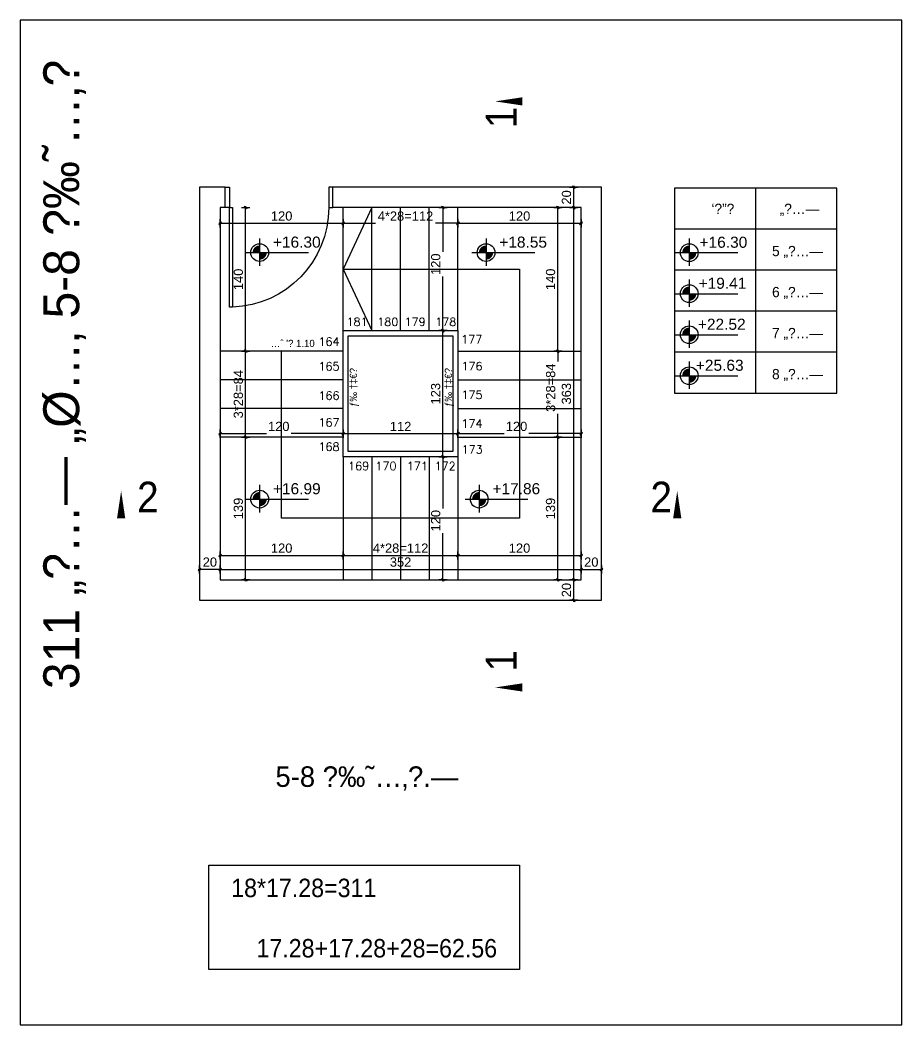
# Model space of a CAD drawing. Header units: centimetres. Extents: x 55145 to 64769, y -6931 to 11377.
# Drawn here: x 58556 to 59416, y 2136 to 3116 of the extents above; entities that cross this region are included whole.
import ezdxf
from ezdxf.enums import TextEntityAlignment as Align

# ---------------------------------------------------------------- set-up
doc = ezdxf.new("R2010")
doc.units = ezdxf.units.CM
doc.header["$LTSCALE"] = 11
doc.header["$MEASUREMENT"] = 0
doc.layers.get('DEFPOINTS').update_dxf_attribs({"color": 1})
for name, color, linetype in [('A_Door_p', 6, 'Continuous'), ('A_Symb_sec', 70, 'Continuous'), ('B-TEXT-H', 6, 'Continuous'), ('dim-100-v', 63, 'Continuous'), ('MABAT', 4, 'Continuous'), ('MIFLAS', 4, 'Continuous'), ('text-building', 8, 'Continuous'), ('TXT', 2, 'Continuous'), ('wall', 7, 'Continuous')]:
    doc.layers.add(name, color=color, linetype=linetype)
doc.styles.add('ROMANCE', font='romanc')
doc.styles.add('SIMPHEB', font='SIMPHEB', dxfattribs={"height": 18})
doc.styles.get("Standard").update_dxf_attribs({"font": 'arial.ttf'})
doc.styles.add('T', font='tovana02')
doc.styles.add('TDE_LIB', font='simpheb')
doc.styles.add('TIPUS-K-KARKA$0$SIMPHEB', font='SIMPHEB')
doc.dimstyles.new('1-25', dxfattribs={"dimtxt": 9, "dimasz": 1, "dimexe": 2, "dimexo": 3, "dimgap": 2.5, "dimtad": 1, "dimdec": 0, "dimdsep": 46, "dimtxsty": 'Standard', "dimblk": 'GGK_DIM', "dimcen": 0.09, "dimse1": 1, "dimse2": 1, "dimadec": 0, "dimazin": 0, "dimtfac": 1, "dimtdec": 0, "dimtix": 1, "dimtmove": 2, "dimatfit": 3, "dimfxl": 1, "dimtolj": 1, "dimtzin": 0, "dimarcsym": 0})

# ---------------------------------------------------------------- blocks, each defined once
blk = doc.blocks.new('A$C0DED7F16')
at = {"layer": 'A_Door_p'}
for points in [[(0.01, 117), (4.01, 117), (4, 97.02), (0, 97.02)], [(105.01, 117), (101.01, 117), (101, 97), (105, 97)], [(101, 97), (98, 97), (97.98, 0), (100.98, 0), (101, 97)]]:
    blk.add_lwpolyline(points, dxfattribs=at)
blk.add_arc((101, 97), 97, 179.98706, 268.21559, dxfattribs=at)
blk = doc.blocks.new('PLAN00')
for p, q in [((0, 32), (0, -30)), ((-32, 0), (110, 0))]:
    blk.add_line(p, q)
at = {"const_width": 16}
for points in [[(0, 8, 0.414214), (0, 8, 0.414214), (-8, 0, 0.414214)], [(0, -8, 0.414214), (0, -8, 0.414214), (8, 0, 0.414214)]]:
    blk.add_lwpolyline(points, format="xyb", dxfattribs=at)
blk.add_circle((0, 0), 20)
blk.add_attdef('FLOOR', (29.4, 11.1), '', height=25)
blk = doc.blocks.new('GGK_DIM')
for p, q in [((1.33336, 1.33336), (-1.33332, -1.33332)), ((0, 0), (-1, 0)), ((0, 4), (0, -4)), ((1.33336, 0), (0, 0))]:
    blk.add_line(p, q)
blk = doc.blocks.new('*D534')
at = {"layer": 'DEFPOINTS', "color": 0, "transparency": 16777216}
for p in [(59102.96, 2580.64), (58750.96, 2570.52), (59102.96, 2570.52)]:
    blk.add_point(p, dxfattribs=at)
at = {"layer": 'dim-100-v', "color": 0, "lineweight": -2, "transparency": 16777216}
blk.add_line((58751.96, 2580.64), (59101.96, 2580.64), dxfattribs=at)
at = {"layer": 'dim-100-v', "color": 0, "lineweight": -2, "transparency": 16777216, "rotation": 180}
blk.add_blockref('GGK_DIM', (58750.96, 2580.64), dxfattribs=at)
at = {"layer": 'dim-100-v', "color": 0, "lineweight": -2, "transparency": 16777216}
blk.add_blockref('GGK_DIM', (59102.96, 2580.64), dxfattribs=at)
at = {"layer": 'dim-100-v', "color": 0, "transparency": 16777216, "insert": (58926.96, 2587.74), "char_height": 9, "attachment_point": 5}
blk.add_mtext('\\A1;352', dxfattribs=at)
blk = doc.blocks.new('*D535')
at = {"layer": 'DEFPOINTS', "color": 0, "transparency": 16777216}
for p in [(59122.96, 2580.64), (59102.96, 2570.52), (59122.96, 2573.35)]:
    blk.add_point(p, dxfattribs=at)
at = {"layer": 'dim-100-v', "color": 0, "lineweight": -2, "transparency": 16777216}
blk.add_line((59103.96, 2580.64), (59121.96, 2580.64), dxfattribs=at)
at = {"layer": 'dim-100-v', "color": 0, "lineweight": -2, "transparency": 16777216, "rotation": 180}
blk.add_blockref('GGK_DIM', (59102.96, 2580.64), dxfattribs=at)
at = {"layer": 'dim-100-v', "color": 0, "lineweight": -2, "transparency": 16777216}
blk.add_blockref('GGK_DIM', (59122.96, 2580.64), dxfattribs=at)
at = {"layer": 'dim-100-v', "color": 0, "transparency": 16777216, "insert": (59112.96, 2587.74), "char_height": 9, "attachment_point": 5}
blk.add_mtext('\\A1;20', dxfattribs=at)
blk = doc.blocks.new('*D536')
at = {"layer": 'DEFPOINTS', "color": 0, "transparency": 16777216}
for p in [(58730.96, 2580.64), (58730.96, 2570.52), (58750.96, 2570.52)]:
    blk.add_point(p, dxfattribs=at)
at = {"layer": 'dim-100-v', "color": 0, "lineweight": -2, "transparency": 16777216}
blk.add_line((58749.96, 2580.64), (58731.96, 2580.64), dxfattribs=at)
at = {"layer": 'dim-100-v', "color": 0, "lineweight": -2, "transparency": 16777216, "rotation": 180}
blk.add_blockref('GGK_DIM', (58730.96, 2580.64), dxfattribs=at)
at = {"layer": 'dim-100-v', "color": 0, "lineweight": -2, "transparency": 16777216}
blk.add_blockref('GGK_DIM', (58750.96, 2580.64), dxfattribs=at)
at = {"layer": 'dim-100-v', "color": 0, "transparency": 16777216, "insert": (58740.96, 2587.74), "char_height": 9, "attachment_point": 5}
blk.add_mtext('\\A1;20', dxfattribs=at)
blk = doc.blocks.new('*D537')
at = {"layer": 'DEFPOINTS', "color": 0, "transparency": 16777216}
for p in [(58750.96, 2593.06), (58870.96, 2594.25), (58870.96, 2593.06)]:
    blk.add_point(p, dxfattribs=at)
at = {"layer": 'dim-100-v', "color": 0, "lineweight": -2, "transparency": 16777216}
blk.add_line((58751.96, 2594.25), (58869.96, 2594.25), dxfattribs=at)
at = {"layer": 'dim-100-v', "color": 0, "lineweight": -2, "transparency": 16777216, "rotation": 180}
blk.add_blockref('GGK_DIM', (58750.96, 2594.25), dxfattribs=at)
at = {"layer": 'dim-100-v', "color": 0, "lineweight": -2, "transparency": 16777216}
blk.add_blockref('GGK_DIM', (58870.96, 2594.25), dxfattribs=at)
at = {"layer": 'dim-100-v', "color": 0, "transparency": 16777216, "insert": (58810.96, 2601.35), "char_height": 9, "attachment_point": 5}
blk.add_mtext('\\A1;120', dxfattribs=at)
blk = doc.blocks.new('*D538')
at = {"layer": 'DEFPOINTS', "color": 0, "transparency": 16777216}
for p in [(58870.96, 2590.25), (58982.96, 2594.25), (58982.96, 2590.25)]:
    blk.add_point(p, dxfattribs=at)
at = {"layer": 'dim-100-v', "color": 0, "lineweight": -2, "transparency": 16777216}
blk.add_line((58871.96, 2594.25), (58981.96, 2594.25), dxfattribs=at)
at = {"layer": 'dim-100-v', "color": 0, "lineweight": -2, "transparency": 16777216, "rotation": 180}
blk.add_blockref('GGK_DIM', (58870.96, 2594.25), dxfattribs=at)
at = {"layer": 'dim-100-v', "color": 0, "lineweight": -2, "transparency": 16777216}
blk.add_blockref('GGK_DIM', (58982.96, 2594.25), dxfattribs=at)
at = {"layer": 'dim-100-v', "color": 0, "transparency": 16777216, "insert": (58926.96, 2601.35), "char_height": 9, "attachment_point": 5}
blk.add_mtext('\\A1;4*28=112', dxfattribs=at)
blk = doc.blocks.new('*D539')
at = {"layer": 'DEFPOINTS', "color": 0, "transparency": 16777216}
for p in [(58982.96, 2590.25), (59102.96, 2594.25), (59102.96, 2590.25)]:
    blk.add_point(p, dxfattribs=at)
at = {"layer": 'dim-100-v', "color": 0, "lineweight": -2, "transparency": 16777216}
blk.add_line((58983.96, 2594.25), (59101.96, 2594.25), dxfattribs=at)
at = {"layer": 'dim-100-v', "color": 0, "lineweight": -2, "transparency": 16777216, "rotation": 180}
blk.add_blockref('GGK_DIM', (58982.96, 2594.25), dxfattribs=at)
at = {"layer": 'dim-100-v', "color": 0, "lineweight": -2, "transparency": 16777216}
blk.add_blockref('GGK_DIM', (59102.96, 2594.25), dxfattribs=at)
at = {"layer": 'dim-100-v', "color": 0, "transparency": 16777216, "insert": (59042.96, 2601.35), "char_height": 9, "attachment_point": 5}
blk.add_mtext('\\A1;120', dxfattribs=at)
blk = doc.blocks.new('*D540')
at = {"layer": 'DEFPOINTS', "color": 0, "transparency": 16777216}
for p in [(58775.86, 2709.52), (58783.49, 2709.52), (58773.9, 2570.52)]:
    blk.add_point(p, dxfattribs=at)
at = {"layer": 'dim-100-v', "color": 0, "lineweight": -2, "transparency": 16777216}
blk.add_line((58775.86, 2571.52), (58775.86, 2708.52), dxfattribs=at)
for p, rotation in [((58775.86, 2709.52), 90), ((58775.86, 2570.52), 270)]:
    blk.add_blockref('GGK_DIM', p, dxfattribs=dict(at, rotation=rotation))
at = {"layer": 'dim-100-v', "color": 0, "transparency": 16777216, "insert": (58768.77, 2640.02), "char_height": 9, "attachment_point": 5, "rotation": 90}
blk.add_mtext('\\A1;139', dxfattribs=at)
blk = doc.blocks.new('*D541')
at = {"layer": 'DEFPOINTS', "color": 0, "transparency": 16777216}
for p in [(58775.86, 2793.52), (58782.64, 2793.52), (58783.49, 2709.52)]:
    blk.add_point(p, dxfattribs=at)
at = {"layer": 'dim-100-v', "color": 0, "lineweight": -2, "transparency": 16777216}
blk.add_line((58775.86, 2710.52), (58775.86, 2792.52), dxfattribs=at)
for p, rotation in [((58775.86, 2793.52), 90), ((58775.86, 2709.52), 270)]:
    blk.add_blockref('GGK_DIM', p, dxfattribs=dict(at, rotation=rotation))
at = {"layer": 'dim-100-v', "color": 0, "transparency": 16777216, "insert": (58768.77, 2751.52), "char_height": 9, "attachment_point": 5, "rotation": 90}
blk.add_mtext('\\A1;3*28=84', dxfattribs=at)
blk = doc.blocks.new('*D542')
at = {"layer": 'DEFPOINTS', "color": 0, "transparency": 16777216}
for p in [(58775.86, 2933.52), (58779.86, 2933.52), (58782.64, 2793.52)]:
    blk.add_point(p, dxfattribs=at)
at = {"layer": 'dim-100-v', "color": 0, "lineweight": -2, "transparency": 16777216}
blk.add_line((58775.86, 2794.52), (58775.86, 2932.52), dxfattribs=at)
for p, rotation in [((58775.86, 2933.52), 90), ((58775.86, 2793.52), 270)]:
    blk.add_blockref('GGK_DIM', p, dxfattribs=dict(at, rotation=rotation))
at = {"layer": 'dim-100-v', "color": 0, "transparency": 16777216, "insert": (58768.77, 2863.52), "char_height": 9, "attachment_point": 5, "rotation": 90}
blk.add_mtext('\\A1;140', dxfattribs=at)
blk = doc.blocks.new('*D543')
at = {"layer": 'DEFPOINTS', "color": 0, "transparency": 16777216}
for p in [(59080.35, 2709.52), (59089.67, 2709.52), (59086.42, 2570.52)]:
    blk.add_point(p, dxfattribs=at)
at = {"layer": 'dim-100-v', "color": 0, "lineweight": -2, "transparency": 16777216}
blk.add_line((59080.35, 2571.52), (59080.35, 2708.52), dxfattribs=at)
for p, rotation in [((59080.35, 2709.52), 90), ((59080.35, 2570.52), 270)]:
    blk.add_blockref('GGK_DIM', p, dxfattribs=dict(at, rotation=rotation))
at = {"layer": 'dim-100-v', "color": 0, "transparency": 16777216, "insert": (59073.25, 2640.02), "char_height": 9, "attachment_point": 5, "rotation": 90}
blk.add_mtext('\\A1;139', dxfattribs=at)
blk = doc.blocks.new('*D544')
at = {"layer": 'DEFPOINTS', "color": 0, "transparency": 16777216}
for p in [(59080.35, 2793.52), (59093.49, 2793.52), (59089.67, 2709.52)]:
    blk.add_point(p, dxfattribs=at)
at = {"layer": 'dim-100-v', "color": 0, "lineweight": -2, "transparency": 16777216}
for p, q in [((59080.35, 2792.52), (59080.35, 2783.4)), ((59080.35, 2710.52), (59080.35, 2732.34))]:
    blk.add_line(p, q, dxfattribs=at)
for p, rotation in [((59080.35, 2793.52), 90), ((59080.35, 2709.52), 270)]:
    blk.add_blockref('GGK_DIM', p, dxfattribs=dict(at, rotation=rotation))
at = {"layer": 'dim-100-v', "color": 0, "transparency": 16777216, "insert": (59073.35, 2757.87), "char_height": 9, "attachment_point": 5, "rotation": 90}
blk.add_mtext('\\A1;3*28=84', dxfattribs=at)
blk = doc.blocks.new('*D545')
at = {"layer": 'DEFPOINTS', "color": 0, "transparency": 16777216}
for p in [(59080.35, 2933.52), (59093.49, 2933.52), (59093.49, 2793.52)]:
    blk.add_point(p, dxfattribs=at)
at = {"layer": 'dim-100-v', "color": 0, "lineweight": -2, "transparency": 16777216}
blk.add_line((59080.35, 2794.52), (59080.35, 2932.52), dxfattribs=at)
for p, rotation in [((59080.35, 2933.52), 90), ((59080.35, 2793.52), 270)]:
    blk.add_blockref('GGK_DIM', p, dxfattribs=dict(at, rotation=rotation))
at = {"layer": 'dim-100-v', "color": 0, "transparency": 16777216, "insert": (59073.26, 2863.52), "char_height": 9, "attachment_point": 5, "rotation": 90}
blk.add_mtext('\\A1;140', dxfattribs=at)
blk = doc.blocks.new('*D546')
at = {"layer": 'DEFPOINTS', "color": 0, "transparency": 16777216}
for p in [(58750.96, 2921.2), (58870.96, 2921.2), (58870.96, 2918.2)]:
    blk.add_point(p, dxfattribs=at)
at = {"layer": 'dim-100-v', "color": 0, "lineweight": -2, "transparency": 16777216}
blk.add_line((58751.96, 2918.2), (58869.96, 2918.2), dxfattribs=at)
at = {"layer": 'dim-100-v', "color": 0, "lineweight": -2, "transparency": 16777216, "rotation": 180}
blk.add_blockref('GGK_DIM', (58750.96, 2918.2), dxfattribs=at)
at = {"layer": 'dim-100-v', "color": 0, "lineweight": -2, "transparency": 16777216}
blk.add_blockref('GGK_DIM', (58870.96, 2918.2), dxfattribs=at)
at = {"layer": 'dim-100-v', "color": 0, "transparency": 16777216, "insert": (58810.96, 2925.3), "char_height": 9, "attachment_point": 5}
blk.add_mtext('\\A1;120', dxfattribs=at)
blk = doc.blocks.new('*D547')
at = {"layer": 'DEFPOINTS', "color": 0, "transparency": 16777216}
for p in [(58870.96, 2914.2), (58982.96, 2918.2), (58982.96, 2913.4)]:
    blk.add_point(p, dxfattribs=at)
at = {"layer": 'dim-100-v', "color": 0, "lineweight": -2, "transparency": 16777216}
for p, q in [((58871.96, 2918.2), (58902.57, 2918.2)), ((58981.96, 2918.2), (58960.93, 2918.2))]:
    blk.add_line(p, q, dxfattribs=at)
at = {"layer": 'dim-100-v', "color": 0, "lineweight": -2, "transparency": 16777216, "rotation": 180}
blk.add_blockref('GGK_DIM', (58870.96, 2918.2), dxfattribs=at)
at = {"layer": 'dim-100-v', "color": 0, "lineweight": -2, "transparency": 16777216}
blk.add_blockref('GGK_DIM', (58982.96, 2918.2), dxfattribs=at)
at = {"layer": 'dim-100-v', "color": 0, "transparency": 16777216, "insert": (58931.75, 2925.2), "char_height": 9, "attachment_point": 5}
blk.add_mtext('\\A1;4*28=112', dxfattribs=at)
blk = doc.blocks.new('*D548')
at = {"layer": 'DEFPOINTS', "color": 0, "transparency": 16777216}
for p in [(58982.96, 2913.4), (59102.95, 2918.2), (59102.95, 2915.54)]:
    blk.add_point(p, dxfattribs=at)
at = {"layer": 'dim-100-v', "color": 0, "lineweight": -2, "transparency": 16777216}
blk.add_line((58983.96, 2918.2), (59101.95, 2918.2), dxfattribs=at)
at = {"layer": 'dim-100-v', "color": 0, "lineweight": -2, "transparency": 16777216, "rotation": 180}
blk.add_blockref('GGK_DIM', (58982.96, 2918.2), dxfattribs=at)
at = {"layer": 'dim-100-v', "color": 0, "lineweight": -2, "transparency": 16777216}
blk.add_blockref('GGK_DIM', (59102.95, 2918.2), dxfattribs=at)
at = {"layer": 'dim-100-v', "color": 0, "transparency": 16777216, "insert": (59042.96, 2925.3), "char_height": 9, "attachment_point": 5}
blk.add_mtext('\\A1;120', dxfattribs=at)
blk = doc.blocks.new('*D549')
at = {"layer": 'DEFPOINTS', "color": 0, "transparency": 16777216}
for p in [(58750.96, 2714.14), (58870.96, 2714.14), (58870.96, 2713.08)]:
    blk.add_point(p, dxfattribs=at)
at = {"layer": 'dim-100-v', "color": 0, "lineweight": -2, "transparency": 16777216}
for p, q in [((58751.96, 2713.08), (58796.13, 2713.08)), ((58869.96, 2713.08), (58820.14, 2713.08))]:
    blk.add_line(p, q, dxfattribs=at)
at = {"layer": 'dim-100-v', "color": 0, "lineweight": -2, "transparency": 16777216, "rotation": 180}
blk.add_blockref('GGK_DIM', (58750.96, 2713.08), dxfattribs=at)
at = {"layer": 'dim-100-v', "color": 0, "lineweight": -2, "transparency": 16777216}
blk.add_blockref('GGK_DIM', (58870.96, 2713.08), dxfattribs=at)
at = {"layer": 'dim-100-v', "color": 0, "transparency": 16777216, "insert": (58808.14, 2720.08), "char_height": 9, "attachment_point": 5}
blk.add_mtext('\\A1;120', dxfattribs=at)
blk = doc.blocks.new('*D551')
at = {"layer": 'DEFPOINTS', "color": 0, "transparency": 16777216}
for p in [(58982.96, 2709.08), (59102.96, 2713.08), (59102.96, 2709.08)]:
    blk.add_point(p, dxfattribs=at)
at = {"layer": 'dim-100-v', "color": 0, "lineweight": -2, "transparency": 16777216}
for p, q in [((58983.96, 2713.08), (59028.06, 2713.08)), ((59101.96, 2713.08), (59052.07, 2713.08))]:
    blk.add_line(p, q, dxfattribs=at)
at = {"layer": 'dim-100-v', "color": 0, "lineweight": -2, "transparency": 16777216, "rotation": 180}
blk.add_blockref('GGK_DIM', (58982.96, 2713.08), dxfattribs=at)
at = {"layer": 'dim-100-v', "color": 0, "lineweight": -2, "transparency": 16777216}
blk.add_blockref('GGK_DIM', (59102.96, 2713.08), dxfattribs=at)
at = {"layer": 'dim-100-v', "color": 0, "transparency": 16777216, "insert": (59040.06, 2720.08), "char_height": 9, "attachment_point": 5}
blk.add_mtext('\\A1;120', dxfattribs=at)
blk = doc.blocks.new('*D552')
at = {"layer": 'DEFPOINTS', "color": 0, "transparency": 16777216}
for p in [(58964.55, 2690.52), (58968.28, 2690.52), (58964.55, 2570.52)]:
    blk.add_point(p, dxfattribs=at)
at = {"layer": 'dim-100-v', "color": 0, "lineweight": -2, "transparency": 16777216}
for p, q in [((58968.28, 2689.52), (58968.28, 2640.16)), ((58968.28, 2571.52), (58968.28, 2616.16))]:
    blk.add_line(p, q, dxfattribs=at)
for p, rotation in [((58968.28, 2690.52), 90), ((58968.28, 2570.52), 270)]:
    blk.add_blockref('GGK_DIM', p, dxfattribs=dict(at, rotation=rotation))
at = {"layer": 'dim-100-v', "color": 0, "transparency": 16777216, "insert": (58961.28, 2628.16), "char_height": 9, "attachment_point": 5, "rotation": 90}
blk.add_mtext('\\A1;120', dxfattribs=at)
blk = doc.blocks.new('*D553')
at = {"layer": 'DEFPOINTS', "color": 0, "transparency": 16777216}
for p in [(58968.28, 2813.52), (58972.28, 2813.52), (58972.28, 2690.52)]:
    blk.add_point(p, dxfattribs=at)
at = {"layer": 'dim-100-v', "color": 0, "lineweight": -2, "transparency": 16777216}
blk.add_line((58968.28, 2691.52), (58968.28, 2812.52), dxfattribs=at)
for p, rotation in [((58968.28, 2813.52), 90), ((58968.28, 2690.52), 270)]:
    blk.add_blockref('GGK_DIM', p, dxfattribs=dict(at, rotation=rotation))
at = {"layer": 'dim-100-v', "color": 0, "transparency": 16777216, "insert": (58961.18, 2752.02), "char_height": 9, "attachment_point": 5, "rotation": 90}
blk.add_mtext('\\A1;123', dxfattribs=at)
blk = doc.blocks.new('*D554')
at = {"layer": 'DEFPOINTS', "color": 0, "transparency": 16777216}
for p in [(58968.28, 2933.52), (58974.31, 2933.52), (58974.31, 2813.52)]:
    blk.add_point(p, dxfattribs=at)
at = {"layer": 'dim-100-v', "color": 0, "lineweight": -2, "transparency": 16777216}
for p, q in [((58968.28, 2932.52), (58968.28, 2890.29)), ((58968.28, 2814.52), (58968.28, 2866.28))]:
    blk.add_line(p, q, dxfattribs=at)
for p, rotation in [((58968.28, 2933.52), 90), ((58968.28, 2813.52), 270)]:
    blk.add_blockref('GGK_DIM', p, dxfattribs=dict(at, rotation=rotation))
at = {"layer": 'dim-100-v', "color": 0, "transparency": 16777216, "insert": (58961.28, 2878.29), "char_height": 9, "attachment_point": 5, "rotation": 90}
blk.add_mtext('\\A1;120', dxfattribs=at)
blk = doc.blocks.new('*D555')
at = {"layer": 'DEFPOINTS', "color": 0, "transparency": 16777216}
for p in [(59095.58, 2570.49), (59095.85, 2570.49), (59104.6, 2550.52)]:
    blk.add_point(p, dxfattribs=at)
at = {"layer": 'dim-100-v', "color": 0, "lineweight": -2, "transparency": 16777216}
blk.add_line((59095.85, 2551.52), (59095.85, 2569.49), dxfattribs=at)
for p, rotation in [((59095.85, 2570.49), 90), ((59095.85, 2550.52), 270)]:
    blk.add_blockref('GGK_DIM', p, dxfattribs=dict(at, rotation=rotation))
at = {"layer": 'dim-100-v', "color": 0, "transparency": 16777216, "insert": (59088.76, 2560.5), "char_height": 9, "attachment_point": 5, "rotation": 90}
blk.add_mtext('\\A1;20', dxfattribs=at)
blk = doc.blocks.new('*D556')
at = {"layer": 'DEFPOINTS', "color": 0, "transparency": 16777216}
for p in [(59095.85, 2933.49), (59099.85, 2933.49), (59099.85, 2570.49)]:
    blk.add_point(p, dxfattribs=at)
at = {"layer": 'dim-100-v', "color": 0, "lineweight": -2, "transparency": 16777216}
blk.add_line((59095.85, 2571.49), (59095.85, 2932.49), dxfattribs=at)
for p, rotation in [((59095.85, 2933.49), 90), ((59095.85, 2570.49), 270)]:
    blk.add_blockref('GGK_DIM', p, dxfattribs=dict(at, rotation=rotation))
at = {"layer": 'dim-100-v', "color": 0, "transparency": 16777216, "insert": (59088.76, 2751.99), "char_height": 9, "attachment_point": 5, "rotation": 90}
blk.add_mtext('\\A1;363', dxfattribs=at)
blk = doc.blocks.new('*D557')
at = {"layer": 'DEFPOINTS', "color": 0, "transparency": 16777216}
for p in [(59095.85, 2953.49), (59099.85, 2953.49), (59099.85, 2933.49)]:
    blk.add_point(p, dxfattribs=at)
at = {"layer": 'dim-100-v', "color": 0, "lineweight": -2, "transparency": 16777216}
blk.add_line((59095.85, 2934.49), (59095.85, 2952.49), dxfattribs=at)
for p, rotation in [((59095.85, 2953.49), 90), ((59095.85, 2933.49), 270)]:
    blk.add_blockref('GGK_DIM', p, dxfattribs=dict(at, rotation=rotation))
at = {"layer": 'dim-100-v', "color": 0, "transparency": 16777216, "insert": (59088.76, 2943.49), "char_height": 9, "attachment_point": 5, "rotation": 90}
blk.add_mtext('\\A1;20', dxfattribs=at)
blk = doc.blocks.new('SYS011')
blk.add_lwpolyline([(0, 0, 0, 0, 0), (100, 0, 12, 0, 0), (100, 40, 0, 0, 0)], format="xyseb")
at = {"style": 'TDE_LIB'}
blk.add_attdef('-', (113.3, 0), '', height=24, dxfattribs=at)
blk = doc.blocks.new('A$C63F54530')
at = {"xscale": -0.6666666666666666, "yscale": 0.6666666666666666, "zscale": 0.6666666666666666, "rotation": 89.99999999999991}
blk.add_blockref('SYS011', (40.72, 70.67), dxfattribs=at)
at = {"width": 0.9}
blk.add_attdef('SEC', (35, 17.47, -1.16), '', height=35, rotation=90, dxfattribs=at)

msp = doc.modelspace()

# ---------------------------------------------------------------- linework, layer by layer
at = {"layer": 'DEFPOINTS', "elevation": 0}
for points in [[(59352.37, 2952.56), (59194.16, 2952.56)], [(59194.16, 2952.56), (59194.16, 2752.56), (59352.37, 2752.56), (59352.37, 2952.56)], [(59273.26, 2952.56), (59273.26, 2752.56)], [(59352.37, 2912.56), (59194.16, 2912.56)], [(59352.37, 2872.56), (59194.16, 2872.56)], [(59352.37, 2832.56), (59194.16, 2832.56)], [(59352.37, 2792.56), (59194.16, 2792.56)]]:
    msp.add_lwpolyline(points, dxfattribs=at)
at = {"layer": 'MABAT'}
for p, q in [((58870.96, 2813.52), (58870.96, 2933.52)), ((58898.96, 2813.52), (58898.96, 2933.52)), ((58926.96, 2813.52), (58926.96, 2933.52)), ((58954.96, 2813.52), (58954.96, 2933.52)), ((58982.96, 2813.52), (58982.96, 2933.52)), ((58870.96, 2793.52), (58750.96, 2793.52)), ((58982.96, 2793.52), (59102.96, 2793.52)), ((58870.96, 2765.52), (58750.96, 2765.52)), ((58982.96, 2765.52), (59102.96, 2765.52)), ((58870.96, 2737.52), (58750.96, 2737.52)), ((58982.96, 2737.52), (59102.96, 2737.52)), ((58870.96, 2709.52), (58750.96, 2709.52)), ((58982.96, 2709.52), (59102.96, 2709.52)), ((58870.96, 2690.52), (58870.96, 2570.52)), ((58898.96, 2690.52), (58898.96, 2570.52)), ((58926.96, 2690.52), (58926.96, 2570.52)), ((58954.96, 2690.52), (58954.96, 2570.52)), ((58982.96, 2690.52), (58982.96, 2570.52))]:
    msp.add_line(p, q, dxfattribs=at)
for points in [[(59415.89, 3116.41), (58555.89, 3116.41), (58555.89, 2136.41), (59415.89, 2136.41)], [(58870.96, 2813.52), (58982.96, 2813.52), (58982.96, 2690.52), (58870.96, 2690.52)], [(58875.96, 2808.52), (58977.96, 2808.52), (58977.96, 2695.52), (58875.96, 2695.52)]]:
    msp.add_lwpolyline(points, close=True, dxfattribs=at)
for points in [[(58898.96, 2933.52), (58870.96, 2873.52), (58898.96, 2813.52)], [(58870.96, 2873.52), (59042.96, 2873.52), (59042.96, 2630.52), (58810.96, 2630.52), (58810.96, 2793.52)]]:
    msp.add_lwpolyline(points, dxfattribs=at)
at = {"layer": 'TXT'}
msp.add_lwpolyline([(58739.84, 2292.28), (59042.99, 2292.28), (59042.99, 2190.33), (58739.84, 2190.33)], close=True, dxfattribs=at)
at = {"layer": 'wall'}
for p, q in [((58755.96, 2933.52), (58755.96, 2953.52)), ((58860.96, 2933.52), (58860.96, 2953.52))]:
    msp.add_line(p, q, dxfattribs=at)
for points in [[(58755.96, 2953.52), (58730.96, 2953.52), (58730.96, 2550.52), (59122.96, 2550.52), (59122.96, 2953.52)], [(59122.96, 2953.52), (58860.96, 2953.52)], [(58755.96, 2933.52), (58750.96, 2933.52), (58750.96, 2570.52), (59102.96, 2570.52), (59102.96, 2933.52)], [(59102.96, 2933.52), (58860.96, 2933.52)]]:
    msp.add_lwpolyline(points, dxfattribs=at)

# ---------------------------------------------------------------- block references
at = {"layer": 'A_Symb_sec'}
ref = msp.add_blockref('A$C63F54530', (59005.1, 3041.13), dxfattribs=dict(at, xscale=-1, rotation=180))
ref.add_attrib('SEC', '1', (59040.1, 3011.03, -1.16), dxfattribs={"layer": '0', "height": 30, "rotation": 90, "width": 0.9})
ref = msp.add_blockref('A$C63F54530', (58650.43, 2671.24), dxfattribs=dict(at, rotation=270))
ref.add_attrib('SEC', '2', (58670.03, 2636.24, -1.16), dxfattribs={"layer": '0', "height": 30, "width": 0.9})
ref = msp.add_blockref('A$C63F54530', (59200.79, 2671.24), dxfattribs=dict(at, xscale=-1, rotation=90))
ref.add_attrib('SEC', '2', (59170.69, 2636.24, -1.16), dxfattribs={"layer": '0', "height": 30, "width": 0.9})
ref = msp.add_blockref('A$C63F54530', (59005.1, 2461.53), dxfattribs=at)
ref.add_attrib('SEC', '1', (59040.1, 2481.13, -1.16), dxfattribs={"layer": '0', "height": 30, "rotation": 90, "width": 0.9})
at = {"layer": 'MIFLAS'}
ref = msp.add_blockref('PLAN00', (58789.53, 2889.68), dxfattribs=dict(at, xscale=0.432000000004191, yscale=0.432000000004191, zscale=0.6047999999999999))
ref.add_attrib('FLOOR', '+16.30', (58802.46, 2894.46), dxfattribs={"layer": '0', "height": 10.8})
ref = msp.add_blockref('PLAN00', (59010.3, 2889.68), dxfattribs=dict(at, xscale=0.432000000004191, yscale=0.432000000004191, zscale=0.6047999999999999))
ref.add_attrib('FLOOR', '+18.55', (59023.23, 2894.46), dxfattribs={"layer": '0', "height": 10.8})
ref = msp.add_blockref('PLAN00', (59208.49, 2889.59, 0), dxfattribs=dict(at, xscale=0.432000000004191, yscale=0.432000000004191, zscale=0.6047999999999999))
ref.add_attrib('FLOOR', '+16.30', (59218.53, 2894.36, 0), dxfattribs={"layer": '0', "height": 10.8})
ref = msp.add_blockref('PLAN00', (59208.49, 2849.59, 0), dxfattribs=dict(at, xscale=0.432000000004191, yscale=0.432000000004191, zscale=0.6047999999999999))
ref.add_attrib('FLOOR', '+19.41', (59217.61, 2854.36, 0), dxfattribs={"layer": '0', "height": 10.8})
ref = msp.add_blockref('PLAN00', (59208.49, 2809.59, 0), dxfattribs=dict(at, xscale=0.432000000004191, yscale=0.432000000004191, zscale=0.6047999999999999))
ref.add_attrib('FLOOR', '+22.52', (59216.92, 2814.36, 0), dxfattribs={"layer": '0', "height": 10.8})
ref = msp.add_blockref('PLAN00', (59208.49, 2769.59, 0), dxfattribs=dict(at, xscale=0.432000000004191, yscale=0.432000000004191, zscale=0.6047999999999999))
ref.add_attrib('FLOOR', '+25.63', (59214.94, 2774.36, 0), dxfattribs={"layer": '0', "height": 10.8})
ref = msp.add_blockref('PLAN00', (58789.53, 2649.18), dxfattribs=dict(at, xscale=0.432000000004191, yscale=0.432000000004191, zscale=0.6047999999999999))
ref.add_attrib('FLOOR', '+16.99', (58802.46, 2653.96), dxfattribs={"layer": '0', "height": 10.8})
ref = msp.add_blockref('PLAN00', (59003.64, 2649.18), dxfattribs=dict(at, xscale=0.432000000004191, yscale=0.432000000004191, zscale=0.6047999999999999))
ref.add_attrib('FLOOR', '+17.86', (59016.57, 2653.96), dxfattribs={"layer": '0', "height": 10.8})
at = {"layer": 'wall', "xscale": -1}
msp.add_blockref('A$C0DED7F16', (58860.97, 2836.5), dxfattribs=at)

# ---------------------------------------------------------------- texts
at = {"layer": 'B-TEXT-H', "style": 'ROMANCE'}
for s, p in [('181', (58874.28, 2818.12, 0)), ('180', (58904.19, 2818.12, 0)), ('179', (58930.83, 2818.12, 0)), ('178', (58960.73, 2818.12, 0)), ('164', (58846.88, 2798.81, 0)), ('177', (58986.1, 2801.13, 0)), ('165', (58846.88, 2774.71, 0)), ('176', (58986.38, 2774.89, 0)), ('166', (58846.88, 2746.17, 0)), ('175', (58986.38, 2746.89, 0)), ('167', (58846.88, 2719.99, 0)), ('174', (58986.38, 2718.89, 0)), ('168', (58846.88, 2696.32, 0)), ('173', (58986.46, 2693.62, 0)), ('169', (58875.81, 2677.52, 0)), ('170', (58902.45, 2677.52, 0)), ('171', (58933.05, 2677.52, 0)), ('172', (58960.1, 2677.52, 0))]:
    msp.add_text(s, height=8, dxfattribs=at).set_placement(p)
at = {"layer": 'MIFLAS', "style": 'SIMPHEB'}
for s, p in [('‘\x8c”\x8e', (59241.28, 2927.31, 0)), (' „\x8e…—', (59314.15, 2927.31, 0)), ('5 „%%142…—', (59314.15, 2886.15, 0)), ('6 „%%142…—', (59314.15, 2846.15, 0)), ('7 „%%142…—', (59314.15, 2806.15, 0)), ('8 „%%142…—', (59314.15, 2766.15, 0))]:
    msp.add_text(s, height=10, dxfattribs=at).set_placement(p, align=Align.CENTER)
at = {"layer": 'text-building', "style": 'TIPUS-K-KARKA$0$SIMPHEB'}
msp.add_text("…ˆ '\x8e 1.10", height=7, dxfattribs=at).set_placement((58843.24, 2797.57, 0), align=Align.RIGHT)
for p in [(58884.4, 2739.13), (58977.05, 2739.13)]:
    msp.add_text('ƒ‰ †‡€\x8e', height=7, rotation=90, dxfattribs=at).set_placement(p)
at = {"layer": 'TXT', "ltscale": 100, "style": 'T'}
msp.add_text('311 „%%142…— „%%129…‚ 5-8 %%141‰˜…‚%%142', height=35, rotation=90, dxfattribs=at).set_placement((58613.52, 3077.71, 0), align=Align.RIGHT)
msp.add_text('5-8 %%141‰˜…‚%%142.—', height=20, dxfattribs=at).set_placement((58983.28, 2368.55, 0), align=Align.RIGHT)
at = {"layer": 'TXT', "width": 0.9}
for s, p in [('18*17.28=311', (58903.33, 2261.03)), ('17.28+17.28+28=62.56', (59021.1, 2202.18))]:
    msp.add_text(s, height=18, dxfattribs=at).set_placement(p, align=Align.RIGHT)

# ---------------------------------------------------------------- dimensions: what is measured, and where the dimension line sits
at = {"layer": 'dim-100-v'}
for base, p1, p2, picture, middle in [((59095.85, 2953.49), (59099.85, 2933.49), (59099.85, 2953.49), '*D557', (59088.76, 2943.49)), ((58775.86, 2933.52), (58782.64, 2793.52), (58779.86, 2933.52), '*D542', (58768.77, 2863.52)), ((59080.35, 2933.52), (59093.49, 2793.52), (59093.49, 2933.52), '*D545', (59073.26, 2863.52)), ((59095.85, 2933.49), (59099.85, 2570.49), (59099.85, 2933.49), '*D556', (59088.76, 2751.99)), ((58968.28, 2813.52), (58972.28, 2690.52), (58972.28, 2813.52), '*D553', (58961.18, 2752.02)), ((58775.86, 2709.52), (58773.9, 2570.52), (58783.49, 2709.52), '*D540', (58768.77, 2640.02)), ((59080.35, 2709.52), (59086.42, 2570.52), (59089.67, 2709.52), '*D543', (59073.25, 2640.02)), ((59095.85, 2570.49), (59104.6, 2550.52), (59095.58, 2570.49), '*D555', (59088.76, 2560.5))]:
    dim = msp.add_linear_dim(base=base, p1=p1, p2=p2, angle=90, dimstyle='1-25', dxfattribs=at)
    dim.commit()
    dim.dimension.update_dxf_attribs({"geometry": picture, "text_midpoint": middle})
for base, p1, p2, picture, middle in [((58870.96, 2918.2), (58750.96, 2921.2), (58870.96, 2921.2), '*D546', (58810.96, 2925.3)), ((59102.95, 2918.2), (58982.96, 2913.4), (59102.95, 2915.54), '*D548', (59042.96, 2925.3)), ((58870.96, 2594.25), (58750.96, 2593.06), (58870.96, 2593.06), '*D537', (58810.96, 2601.35)), ((59102.96, 2594.25), (58982.96, 2590.25), (59102.96, 2590.25), '*D539', (59042.96, 2601.35)), ((58730.96, 2580.64), (58750.96, 2570.52), (58730.96, 2570.52), '*D536', (58740.96, 2587.74)), ((59102.96, 2580.64), (58750.96, 2570.52), (59102.96, 2570.52), '*D534', (58926.96, 2587.74)), ((59122.96, 2580.64), (59102.96, 2570.52), (59122.96, 2573.35), '*D535', (59112.96, 2587.74))]:
    dim = msp.add_linear_dim(base=base, p1=p1, p2=p2, dimstyle='1-25', dxfattribs=at)
    dim.commit()
    dim.dimension.update_dxf_attribs({"geometry": picture, "text_midpoint": middle})
dim = msp.add_linear_dim(base=(58982.96, 2918.2), p1=(58870.96, 2914.2), p2=(58982.96, 2913.4), text='4*28=<>', dimstyle='1-25', dxfattribs=at)
dim.commit()
dim.dimension.update_dxf_attribs({"geometry": '*D547', "text_midpoint": (58931.75, 2925.2), "dimtype": 160})
for base, p1, p2, picture, middle in [((58968.28, 2933.52), (58974.31, 2813.52), (58974.31, 2933.52), '*D554', (58961.28, 2878.29)), ((58968.28, 2690.52), (58964.55, 2570.52), (58964.55, 2690.52), '*D552', (58961.28, 2628.16))]:
    dim = msp.add_linear_dim(base=base, p1=p1, p2=p2, angle=90, dimstyle='1-25', dxfattribs=at)
    dim.commit()
    dim.dimension.update_dxf_attribs({"geometry": picture, "text_midpoint": middle, "dimtype": 160})
dim = msp.add_linear_dim(base=(58775.86, 2793.52), p1=(58783.49, 2709.52), p2=(58782.64, 2793.52), angle=90, text='3*28=<>', dimstyle='1-25', dxfattribs=at)
dim.commit()
dim.dimension.update_dxf_attribs({"geometry": '*D541', "text_midpoint": (58768.77, 2751.52)})
dim = msp.add_linear_dim(base=(59080.35, 2793.52), p1=(59089.67, 2709.52), p2=(59093.49, 2793.52), angle=90, text='3*28=<>', dimstyle='1-25', dxfattribs=at)
dim.commit()
dim.dimension.update_dxf_attribs({"geometry": '*D544', "text_midpoint": (59073.35, 2757.87), "dimtype": 160})
for base, p1, p2, picture, middle in [((58870.96, 2713.08), (58750.96, 2714.14), (58870.96, 2714.14), '*D549', (58808.14, 2720.08)), ((59102.96, 2713.08), (58982.96, 2709.08), (59102.96, 2709.08), '*D551', (59040.06, 2720.08))]:
    dim = msp.add_linear_dim(base=base, p1=p1, p2=p2, dimstyle='1-25', dxfattribs=at)
    dim.commit()
    dim.dimension.update_dxf_attribs({"geometry": picture, "text_midpoint": middle, "dimtype": 160})
msp.add_linear_dim(base=(58982.96, 2713.08), p1=(58870.96, 2709.08), p2=(58982.96, 2709.08), dimstyle='1-25', dxfattribs=at).render()
dim = msp.add_linear_dim(base=(58982.96, 2594.25), p1=(58870.96, 2590.25), p2=(58982.96, 2590.25), text='4*28=<>', dimstyle='1-25', dxfattribs=at)
dim.commit()
dim.dimension.update_dxf_attribs({"geometry": '*D538', "text_midpoint": (58926.96, 2601.35)})

doc.saveas('drawing.dxf')
